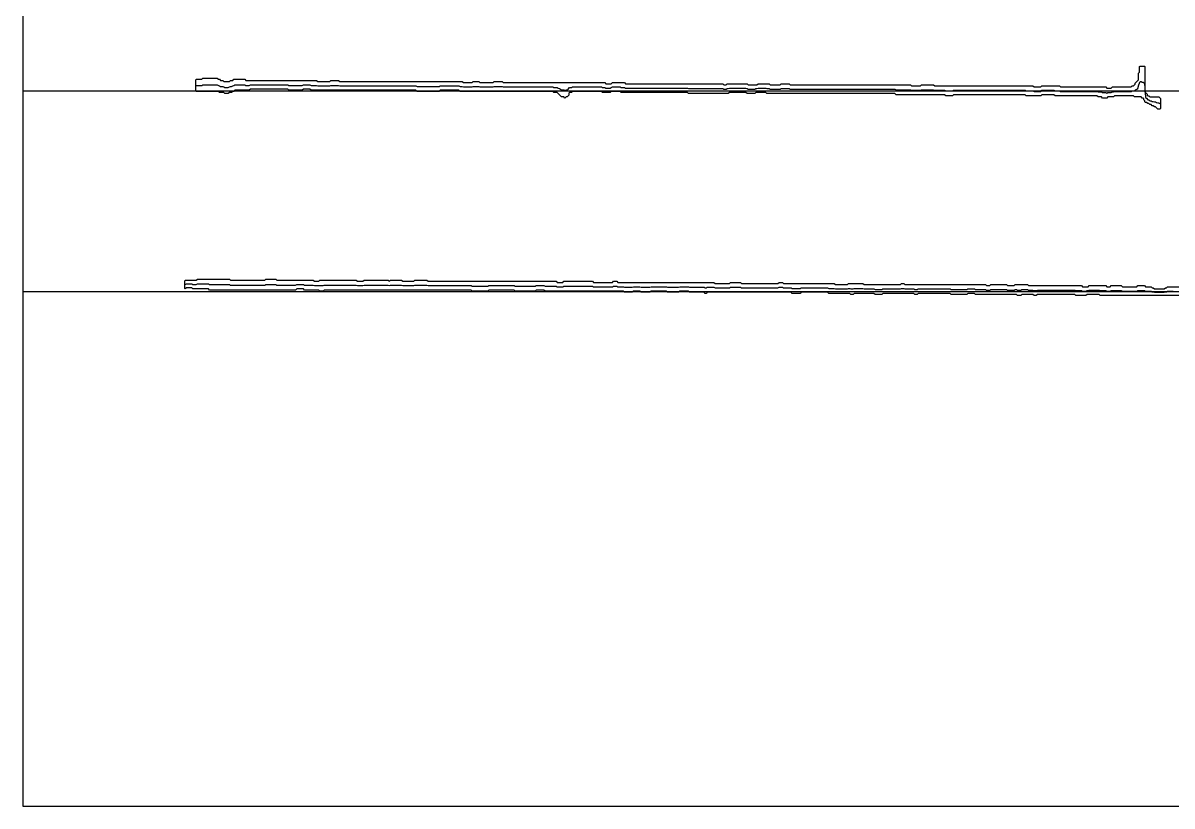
# Model space of a CAD drawing. Extents: x 0 to 57.2, y 0 to 39.6.
# Drawn here: x 0 to 29.05, y 0 to 19.8 of the extents above; entities that cross this region are included whole.
import ezdxf

# ---------------------------------------------------------------- set-up
doc = ezdxf.new("R2010")
doc.units = 13
for name, color, linetype in [('DESIGN_SCAN_PATH', 5, 'Continuous'), ('SEM_FRAME', 8, 'Continuous'), ('SEM_OBSERVED_CENTERLINES', 3, 'Continuous'), ('SEM_OBSERVED_CONTOURS', 2, 'Continuous')]:
    doc.layers.add(name, color=color, linetype=linetype)

msp = doc.modelspace()

# ---------------------------------------------------------------- linework, layer by layer
at = {"layer": 'DESIGN_SCAN_PATH'}
for points in [[(0, 18.08568), (50, 18.08568)], [(50, 13.00606), (0, 13.00606)]]:
    msp.add_lwpolyline(points, dxfattribs=at)
at = {"layer": 'SEM_FRAME'}
msp.add_lwpolyline([(0, 0), (57.15968, 0), (57.15968, 39.60429), (0, 39.60429)], close=True, dxfattribs=at)
at = {"layer": 'SEM_OBSERVED_CENTERLINES'}
for points in [[(4.38187, 18.22523), (4.40978, 18.22523), (4.43769, 18.22523), (4.4656, 18.22523), (4.49351, 18.22523), (4.52142, 18.22523), (4.54933, 18.239185), (4.57724, 18.239185), (4.60515, 18.239185), (4.63306, 18.239185), (4.66097, 18.239185), (4.68888, 18.239185), (4.71679, 18.239185), (4.7447, 18.239185), (4.77261, 18.239185), (4.80052, 18.239185), (4.82843, 18.239185), (4.85634, 18.239185), (4.88425, 18.239185), (4.91216, 18.239185), (4.94007, 18.22523), (4.96798, 18.211275), (4.99589, 18.19732), (5.0238, 18.19732), (5.05171, 18.19732), (5.07962, 18.183365), (5.10753, 18.16941), (5.13544, 18.16941), (5.16335, 18.16941), (5.19126, 18.16941), (5.21917, 18.183365), (5.24708, 18.19732), (5.27499, 18.19732), (5.3029, 18.211275), (5.33081, 18.22523), (5.35872, 18.239185), (5.38663, 18.239185), (5.41454, 18.239185), (5.44245, 18.239185), (5.47036, 18.239185), (5.49827, 18.239185), (5.52618, 18.239185), (5.55409, 18.239185), (5.582, 18.239185), (5.60991, 18.239185), (5.63782, 18.22523), (5.66573, 18.22523), (5.69364, 18.22523), (5.72155, 18.22523), (5.74946, 18.239185), (5.77737, 18.239185), (5.80528, 18.239185), (5.83319, 18.239185), (5.8611, 18.239185), (5.88901, 18.239185), (5.91692, 18.239185), (5.94483, 18.239185), (5.97274, 18.239185), (6.00065, 18.239185), (6.02856, 18.239185), (6.05647, 18.239185), (6.08438, 18.239185), (6.11229, 18.239185), (6.1402, 18.239185), (6.16811, 18.239185), (6.19602, 18.239185), (6.22393, 18.239185), (6.25184, 18.239185), (6.27975, 18.239185), (6.30766, 18.239185), (6.33557, 18.239185), (6.36348, 18.239185), (6.39139, 18.239185), (6.4193, 18.239185), (6.44721, 18.239185), (6.47512, 18.239185), (6.50303, 18.239185), (6.53094, 18.239185), (6.55885, 18.239185), (6.58676, 18.239185), (6.61467, 18.239185), (6.64258, 18.239185), (6.67049, 18.239185), (6.6984, 18.239185), (6.72631, 18.22523), (6.75422, 18.22523), (6.78213, 18.22523), (6.81004, 18.22523), (6.83795, 18.22523), (6.86586, 18.22523), (6.89377, 18.22523), (6.92168, 18.22523), (6.94959, 18.22523), (6.9775, 18.22523), (7.00541, 18.22523), (7.03332, 18.22523), (7.06123, 18.22523), (7.08914, 18.239185), (7.11705, 18.239185), (7.14496, 18.239185), (7.17287, 18.239185), (7.20078, 18.239185), (7.22869, 18.239185), (7.2566, 18.239185), (7.28451, 18.22523), (7.31242, 18.22523), (7.34033, 18.22523), (7.36824, 18.22523), (7.39615, 18.22523), (7.42406, 18.22523), (7.45197, 18.211275), (7.47988, 18.211275), (7.50779, 18.211275), (7.5357, 18.211275), (7.56361, 18.211275), (7.59152, 18.211275), (7.61943, 18.211275), (7.64734, 18.211275), (7.67525, 18.211275), (7.70316, 18.211275), (7.73107, 18.211275), (7.75898, 18.211275), (7.78689, 18.22523), (7.8148, 18.22523), (7.84271, 18.22523), (7.87062, 18.22523), (7.89853, 18.22523), (7.92644, 18.22523), (7.95435, 18.22523), (7.98226, 18.22523), (8.01017, 18.211275), (8.03808, 18.211275), (8.06599, 18.211275), (8.0939, 18.211275), (8.12181, 18.211275), (8.14972, 18.211275), (8.17763, 18.211275), (8.20554, 18.211275), (8.23345, 18.211275), (8.26136, 18.211275), (8.28927, 18.211275), (8.31718, 18.211275), (8.34509, 18.211275), (8.373, 18.211275), (8.40091, 18.211275), (8.42882, 18.211275), (8.45673, 18.211275), (8.48464, 18.211275), (8.51255, 18.211275), (8.54046, 18.211275), (8.56837, 18.211275), (8.59628, 18.211275), (8.62419, 18.211275), (8.6521, 18.211275), (8.68001, 18.211275), (8.70792, 18.211275), (8.73583, 18.211275), (8.76374, 18.211275), (8.79165, 18.211275), (8.81956, 18.211275), (8.84747, 18.211275), (8.87538, 18.211275), (8.90329, 18.211275), (8.9312, 18.211275), (8.95911, 18.211275), (8.98702, 18.211275), (9.01493, 18.211275), (9.04284, 18.211275), (9.07075, 18.211275), (9.09866, 18.211275), (9.12657, 18.211275), (9.15448, 18.211275), (9.18239, 18.211275), (9.2103, 18.211275), (9.23821, 18.211275), (9.26612, 18.211275), (9.29403, 18.211275), (9.32194, 18.211275), (9.34985, 18.211275), (9.37776, 18.211275), (9.40567, 18.211275), (9.43358, 18.211275), (9.46149, 18.211275), (9.4894, 18.211275), (9.51731, 18.211275), (9.54522, 18.211275), (9.57313, 18.211275), (9.60104, 18.211275), (9.62895, 18.211275), (9.65686, 18.211275), (9.68477, 18.211275), (9.71268, 18.211275), (9.74059, 18.211275), (9.7685, 18.211275), (9.79641, 18.211275), (9.82432, 18.211275), (9.85223, 18.211275), (9.88014, 18.211275), (9.90805, 18.211275), (9.93596, 18.211275), (9.96387, 18.19732), (9.99178, 18.19732), (10.01969, 18.19732), (10.0476, 18.19732), (10.07551, 18.19732), (10.10342, 18.19732), (10.13133, 18.19732), (10.15924, 18.19732), (10.18715, 18.19732), (10.21506, 18.19732), (10.24297, 18.19732), (10.27088, 18.19732), (10.29879, 18.19732), (10.3267, 18.19732), (10.35461, 18.19732), (10.38252, 18.19732), (10.41043, 18.19732), (10.43834, 18.19732), (10.46625, 18.19732), (10.49416, 18.19732), (10.52207, 18.19732), (10.54998, 18.211275), (10.57789, 18.211275), (10.6058, 18.211275), (10.63371, 18.211275), (10.66162, 18.211275), (10.68953, 18.211275), (10.71744, 18.211275), (10.74535, 18.211275), (10.77326, 18.211275), (10.80117, 18.211275), (10.82908, 18.211275), (10.85699, 18.211275), (10.8849, 18.211275), (10.91281, 18.211275), (10.94072, 18.211275), (10.96863, 18.211275), (10.99654, 18.211275), (11.02445, 18.211275), (11.05236, 18.19732), (11.08027, 18.19732), (11.10818, 18.19732), (11.13609, 18.183365), (11.164, 18.183365), (11.19191, 18.183365), (11.21982, 18.183365), (11.24773, 18.183365), (11.27564, 18.183365), (11.30355, 18.183365), (11.33146, 18.183365), (11.35937, 18.183365), (11.38728, 18.19732), (11.41519, 18.19732), (11.4431, 18.19732), (11.47101, 18.19732), (11.49892, 18.19732), (11.52683, 18.19732), (11.55474, 18.183365), (11.58265, 18.183365), (11.61056, 18.183365), (11.63847, 18.183365), (11.66638, 18.183365), (11.69429, 18.183365), (11.7222, 18.183365), (11.75011, 18.183365), (11.77802, 18.183365), (11.80593, 18.183365), (11.83384, 18.183365), (11.86175, 18.183365), (11.88966, 18.183365), (11.91757, 18.19732), (11.94548, 18.19732), (11.97339, 18.19732), (12.0013, 18.19732), (12.02921, 18.19732), (12.05712, 18.19732), (12.08503, 18.19732), (12.11294, 18.19732), (12.14085, 18.183365), (12.16876, 18.183365), (12.19667, 18.183365), (12.22458, 18.183365), (12.25249, 18.183365), (12.2804, 18.183365), (12.30831, 18.183365), (12.33622, 18.183365), (12.36413, 18.183365), (12.39204, 18.183365), (12.41995, 18.183365), (12.44786, 18.183365), (12.47577, 18.183365), (12.50368, 18.183365), (12.53159, 18.183365), (12.5595, 18.183365), (12.58741, 18.183365), (12.61532, 18.183365), (12.64323, 18.183365), (12.67114, 18.183365), (12.69905, 18.183365), (12.72696, 18.183365), (12.75487, 18.183365), (12.78278, 18.183365), (12.81069, 18.183365), (12.8386, 18.183365), (12.86651, 18.183365), (12.89442, 18.183365), (12.92233, 18.183365), (12.95024, 18.183365), (12.97815, 18.183365), (13.00606, 18.183365), (13.03397, 18.183365), (13.06188, 18.183365), (13.08979, 18.183365), (13.1177, 18.183365), (13.14561, 18.183365), (13.17352, 18.183365), (13.20143, 18.183365), (13.22934, 18.183365), (13.25725, 18.183365), (13.28516, 18.183365), (13.31307, 18.183365), (13.34098, 18.183365), (13.36889, 18.183365), (13.3968, 18.183365), (13.42471, 18.16941), (13.45262, 18.16941), (13.48053, 18.16941), (13.50844, 18.16941), (13.53635, 18.155455), (13.56426, 18.1415), (13.59217, 18.127545), (13.62008, 18.11359), (13.64799, 18.11359), (13.6759, 18.11359), (13.70381, 18.099635), (13.73172, 18.11359), (13.75963, 18.11359), (13.78754, 18.127545), (13.81545, 18.16941), (13.84336, 18.16941), (13.87127, 18.16941), (13.89918, 18.183365), (13.92709, 18.183365), (13.955, 18.183365), (13.98291, 18.183365), (14.01082, 18.183365), (14.03873, 18.183365), (14.06664, 18.183365), (14.09455, 18.183365), (14.12246, 18.183365), (14.15037, 18.183365), (14.17828, 18.183365), (14.20619, 18.183365), (14.2341, 18.183365), (14.26201, 18.183365), (14.28992, 18.183365), (14.31783, 18.183365), (14.34574, 18.183365), (14.37365, 18.183365), (14.40156, 18.183365), (14.42947, 18.183365), (14.45738, 18.183365), (14.48529, 18.183365), (14.5132, 18.183365), (14.54111, 18.183365), (14.56902, 18.183365), (14.59693, 18.183365), (14.62484, 18.183365), (14.65275, 18.16941), (14.68066, 18.16941), (14.70857, 18.16941), (14.73648, 18.155455), (14.76439, 18.155455), (14.7923, 18.155455), (14.82021, 18.155455), (14.84812, 18.155455), (14.87603, 18.16941), (14.90394, 18.183365), (14.93185, 18.183365), (14.95976, 18.183365), (14.98767, 18.183365), (15.01558, 18.183365), (15.04349, 18.183365), (15.0714, 18.183365), (15.09931, 18.183365), (15.12722, 18.16941), (15.15513, 18.16941), (15.18304, 18.16941), (15.21095, 18.16941), (15.23886, 18.155455), (15.26677, 18.155455), (15.29468, 18.155455), (15.32259, 18.155455), (15.3505, 18.155455), (15.37841, 18.155455), (15.40632, 18.155455), (15.43423, 18.155455), (15.46214, 18.155455), (15.49005, 18.155455), (15.51796, 18.155455), (15.54587, 18.155455), (15.57378, 18.155455), (15.60169, 18.155455), (15.6296, 18.155455), (15.65751, 18.155455), (15.68542, 18.155455), (15.71333, 18.155455), (15.74124, 18.155455), (15.76915, 18.155455), (15.79706, 18.155455), (15.82497, 18.155455), (15.85288, 18.155455), (15.88079, 18.155455), (15.9087, 18.155455), (15.93661, 18.155455), (15.96452, 18.155455), (15.99243, 18.155455), (16.02034, 18.155455), (16.04825, 18.155455), (16.07616, 18.155455), (16.10407, 18.155455), (16.13198, 18.155455), (16.15989, 18.155455), (16.1878, 18.155455), (16.21571, 18.155455), (16.24362, 18.155455), (16.27153, 18.155455), (16.29944, 18.155455), (16.32735, 18.155455), (16.35526, 18.155455), (16.38317, 18.155455), (16.41108, 18.155455), (16.43899, 18.155455), (16.4669, 18.155455), (16.49481, 18.155455), (16.52272, 18.155455), (16.55063, 18.155455), (16.57854, 18.155455), (16.60645, 18.155455), (16.63436, 18.155455), (16.66227, 18.155455), (16.69018, 18.155455), (16.71809, 18.155455), (16.746, 18.155455), (16.77391, 18.155455), (16.80182, 18.155455), (16.82973, 18.1415), (16.85764, 18.1415), (16.88555, 18.1415), (16.91346, 18.1415), (16.94137, 18.1415), (16.96928, 18.1415), (16.99719, 18.1415), (17.0251, 18.1415), (17.05301, 18.1415), (17.08092, 18.1415), (17.10883, 18.1415), (17.13674, 18.1415), (17.16465, 18.1415), (17.19256, 18.1415), (17.22047, 18.1415), (17.24838, 18.1415), (17.27629, 18.1415), (17.3042, 18.1415), (17.33211, 18.1415), (17.36002, 18.1415), (17.38793, 18.1415), (17.41584, 18.1415), (17.44375, 18.1415), (17.47166, 18.1415), (17.49957, 18.1415), (17.52748, 18.1415), (17.55539, 18.1415), (17.5833, 18.1415), (17.61121, 18.1415), (17.63912, 18.1415), (17.66703, 18.1415), (17.69494, 18.1415), (17.72285, 18.127545), (17.75076, 18.127545), (17.77867, 18.127545), (17.80658, 18.1415), (17.83449, 18.1415), (17.8624, 18.155455), (17.89031, 18.155455), (17.91822, 18.155455), (17.94613, 18.155455), (17.97404, 18.155455), (18.00195, 18.155455), (18.02986, 18.155455), (18.05777, 18.155455), (18.08568, 18.155455), (18.11359, 18.155455), (18.1415, 18.155455), (18.16941, 18.155455), (18.19732, 18.155455), (18.22523, 18.155455), (18.25314, 18.155455), (18.28105, 18.155455), (18.30896, 18.1415), (18.33687, 18.127545), (18.36478, 18.127545), (18.39269, 18.127545), (18.4206, 18.127545), (18.44851, 18.127545), (18.47642, 18.127545), (18.50433, 18.127545), (18.53224, 18.1415), (18.56015, 18.1415), (18.58806, 18.155455), (18.61597, 18.155455), (18.64388, 18.155455), (18.67179, 18.155455), (18.6997, 18.155455), (18.72761, 18.155455), (18.75552, 18.155455), (18.78343, 18.155455), (18.81134, 18.1415), (18.83925, 18.1415), (18.86716, 18.1415), (18.89507, 18.127545), (18.92298, 18.127545), (18.95089, 18.127545), (18.9788, 18.127545), (19.00671, 18.127545), (19.03462, 18.127545), (19.06253, 18.127545), (19.09044, 18.127545), (19.11835, 18.127545), (19.14626, 18.127545), (19.17417, 18.1415), (19.20208, 18.1415), (19.22999, 18.1415), (19.2579, 18.1415), (19.28581, 18.1415), (19.31372, 18.1415), (19.34163, 18.1415), (19.36954, 18.1415), (19.39745, 18.127545), (19.42536, 18.127545), (19.45327, 18.127545), (19.48118, 18.127545), (19.50909, 18.127545), (19.537, 18.127545), (19.56491, 18.127545), (19.59282, 18.127545), (19.62073, 18.127545), (19.64864, 18.127545), (19.67655, 18.127545), (19.70446, 18.127545), (19.73237, 18.127545), (19.76028, 18.127545), (19.78819, 18.127545), (19.8161, 18.127545), (19.84401, 18.127545), (19.87192, 18.127545), (19.89983, 18.127545), (19.92774, 18.127545), (19.95565, 18.127545), (19.98356, 18.127545), (20.01147, 18.127545), (20.03938, 18.127545), (20.06729, 18.127545), (20.0952, 18.127545), (20.12311, 18.127545), (20.15102, 18.127545), (20.17893, 18.127545), (20.20684, 18.127545), (20.23475, 18.127545), (20.26266, 18.127545), (20.29057, 18.127545), (20.31848, 18.127545), (20.34639, 18.127545), (20.3743, 18.127545), (20.40221, 18.127545), (20.43012, 18.127545), (20.45803, 18.127545), (20.48594, 18.127545), (20.51385, 18.127545), (20.54176, 18.127545), (20.56967, 18.127545), (20.59758, 18.127545), (20.62549, 18.127545), (20.6534, 18.127545), (20.68131, 18.127545), (20.70922, 18.127545), (20.73713, 18.127545), (20.76504, 18.127545), (20.79295, 18.127545), (20.82086, 18.127545), (20.84877, 18.127545), (20.87668, 18.127545), (20.90459, 18.127545), (20.9325, 18.127545), (20.96041, 18.127545), (20.98832, 18.127545), (21.01623, 18.127545), (21.04414, 18.127545), (21.07205, 18.127545), (21.09996, 18.127545), (21.12787, 18.127545), (21.15578, 18.127545), (21.18369, 18.127545), (21.2116, 18.127545), (21.23951, 18.127545), (21.26742, 18.127545), (21.29533, 18.127545), (21.32324, 18.127545), (21.35115, 18.127545), (21.37906, 18.127545), (21.40697, 18.127545), (21.43488, 18.127545), (21.46279, 18.127545), (21.4907, 18.127545), (21.51861, 18.127545), (21.54652, 18.127545), (21.57443, 18.127545), (21.60234, 18.127545), (21.63025, 18.127545), (21.65816, 18.127545), (21.68607, 18.127545), (21.71398, 18.127545), (21.74189, 18.127545), (21.7698, 18.127545), (21.79771, 18.127545), (21.82562, 18.127545), (21.85353, 18.127545), (21.88144, 18.127545), (21.90935, 18.127545), (21.93726, 18.127545), (21.96517, 18.127545), (21.99308, 18.127545), (22.02099, 18.127545), (22.0489, 18.127545), (22.07681, 18.11359), (22.10472, 18.11359), (22.13263, 18.11359), (22.16054, 18.11359), (22.18845, 18.11359), (22.21636, 18.11359), (22.24427, 18.11359), (22.27218, 18.11359), (22.30009, 18.11359), (22.328, 18.11359), (22.35591, 18.11359), (22.38382, 18.11359), (22.41173, 18.11359), (22.43964, 18.11359), (22.46755, 18.099635), (22.49546, 18.099635), (22.52337, 18.099635), (22.55128, 18.099635), (22.57919, 18.099635), (22.6071, 18.099635), (22.63501, 18.099635), (22.66292, 18.099635), (22.69083, 18.099635), (22.71874, 18.11359), (22.74665, 18.11359), (22.77456, 18.11359), (22.80247, 18.11359), (22.83038, 18.11359), (22.85829, 18.11359), (22.8862, 18.11359), (22.91411, 18.11359), (22.94202, 18.11359), (22.96993, 18.11359), (22.99784, 18.11359), (23.02575, 18.11359), (23.05366, 18.099635), (23.08157, 18.099635), (23.10948, 18.099635), (23.13739, 18.099635), (23.1653, 18.099635), (23.19321, 18.099635), (23.22112, 18.099635), (23.24903, 18.099635), (23.27694, 18.099635), (23.30485, 18.099635), (23.33276, 18.08568), (23.36067, 18.08568), (23.38858, 18.08568), (23.41649, 18.08568), (23.4444, 18.08568), (23.47231, 18.08568), (23.50022, 18.08568), (23.52813, 18.099635), (23.55604, 18.099635), (23.58395, 18.099635), (23.61186, 18.099635), (23.63977, 18.099635), (23.66768, 18.099635), (23.69559, 18.099635), (23.7235, 18.099635), (23.75141, 18.099635), (23.77932, 18.099635), (23.80723, 18.099635), (23.83514, 18.099635), (23.86305, 18.099635), (23.89096, 18.099635), (23.91887, 18.099635), (23.94678, 18.099635), (23.97469, 18.099635), (24.0026, 18.099635), (24.03051, 18.099635), (24.05842, 18.099635), (24.08633, 18.099635), (24.11424, 18.099635), (24.14215, 18.099635), (24.17006, 18.099635), (24.19797, 18.099635), (24.22588, 18.099635), (24.25379, 18.099635), (24.2817, 18.099635), (24.30961, 18.099635), (24.33752, 18.099635), (24.36543, 18.099635), (24.39334, 18.099635), (24.42125, 18.099635), (24.44916, 18.099635), (24.47707, 18.099635), (24.50498, 18.099635), (24.53289, 18.099635), (24.5608, 18.099635), (24.58871, 18.099635), (24.61662, 18.099635), (24.64453, 18.099635), (24.67244, 18.099635), (24.70035, 18.099635), (24.72826, 18.099635), (24.75617, 18.099635), (24.78408, 18.099635), (24.81199, 18.099635), (24.8399, 18.099635), (24.86781, 18.099635), (24.89572, 18.099635), (24.92363, 18.099635), (24.95154, 18.099635), (24.97945, 18.099635), (25.00736, 18.099635), (25.03527, 18.099635), (25.06318, 18.099635), (25.09109, 18.099635), (25.119, 18.099635), (25.14691, 18.099635), (25.17482, 18.099635), (25.20273, 18.099635), (25.23064, 18.099635), (25.25855, 18.099635), (25.28646, 18.099635), (25.31437, 18.099635), (25.34228, 18.099635), (25.37019, 18.08568), (25.3981, 18.08568), (25.42601, 18.08568), (25.45392, 18.08568), (25.48183, 18.08568), (25.50974, 18.08568), (25.53765, 18.08568), (25.56556, 18.071725), (25.59347, 18.071725), (25.62138, 18.071725), (25.64929, 18.071725), (25.6772, 18.071725), (25.70511, 18.071725), (25.73302, 18.071725), (25.76093, 18.099635), (25.78884, 18.099635), (25.81675, 18.099635), (25.84466, 18.099635), (25.87257, 18.099635), (25.90048, 18.099635), (25.92839, 18.099635), (25.9563, 18.099635), (25.98421, 18.099635), (26.01212, 18.099635), (26.04003, 18.099635), (26.06794, 18.099635), (26.09585, 18.08568), (26.12376, 18.08568), (26.15167, 18.08568), (26.17958, 18.08568), (26.20749, 18.08568), (26.2354, 18.071725), (26.26331, 18.071725), (26.29122, 18.071725), (26.31913, 18.071725), (26.34704, 18.071725), (26.37495, 18.071725), (26.40286, 18.071725), (26.43077, 18.071725), (26.45868, 18.071725), (26.48659, 18.071725), (26.5145, 18.071725), (26.54241, 18.071725), (26.57032, 18.071725), (26.59823, 18.071725), (26.62614, 18.071725), (26.65405, 18.071725), (26.68196, 18.071725), (26.70987, 18.071725), (26.73778, 18.071725), (26.76569, 18.071725), (26.7936, 18.071725), (26.82151, 18.071725), (26.84942, 18.071725), (26.87733, 18.071725), (26.90524, 18.071725), (26.93315, 18.071725), (26.96106, 18.071725), (26.98897, 18.071725), (27.01688, 18.071725), (27.04479, 18.071725), (27.0727, 18.071725), (27.10061, 18.071725), (27.12852, 18.071725), (27.15643, 18.071725), (27.18434, 18.05777), (27.21225, 18.05777), (27.24016, 18.05777), (27.26807, 18.05777), (27.29598, 18.043815), (27.32389, 18.043815), (27.3518, 18.043815), (27.37971, 18.043815), (27.40762, 18.02986), (27.43553, 18.043815), (27.46344, 18.043815), (27.49135, 18.043815), (27.51926, 18.043815), (27.54717, 18.05777), (27.57508, 18.05777), (27.60299, 18.071725), (27.6309, 18.071725), (27.65881, 18.071725), (27.68672, 18.071725), (27.71463, 18.071725), (27.74254, 18.071725), (27.77045, 18.071725), (27.79836, 18.071725), (27.82627, 18.071725), (27.85418, 18.071725), (27.88209, 18.071725), (27.91, 18.071725), (27.93791, 18.071725), (27.96582, 18.071725), (27.99373, 18.071725), (28.02164, 18.071725), (28.04955, 18.08568), (28.07746, 18.08568), (28.10537, 18.08568), (28.13328, 18.11359), (28.16119, 18.127545), (28.1891, 18.1415), (28.21701, 18.239185), (28.24492, 18.322915), (28.27283, 18.322915), (28.30074, 18.30896), (28.32865, 18.30896), (28.35656, 18.28105), (28.38447, 17.91822), (28.41238, 17.904265), (28.44029, 17.8624), (28.4682, 17.8624), (28.49611, 17.83449), (28.52402, 17.83449), (28.55193, 17.820535), (28.57984, 17.820535), (28.60775, 17.80658), (28.63566, 17.80658), (28.66357, 17.792625), (28.69148, 17.77867), (28.71939, 17.77867), (28.7473, 17.764715)], [(4.10277, 13.187475), (4.13068, 13.20143), (4.15859, 13.20143), (4.1865, 13.20143), (4.21441, 13.20143), (4.24232, 13.20143), (4.27023, 13.20143), (4.29814, 13.187475), (4.32605, 13.187475), (4.35396, 13.187475), (4.38187, 13.187475), (4.40978, 13.20143), (4.43769, 13.20143), (4.4656, 13.20143), (4.49351, 13.20143), (4.52142, 13.20143), (4.54933, 13.20143), (4.57724, 13.20143), (4.60515, 13.20143), (4.63306, 13.20143), (4.66097, 13.20143), (4.68888, 13.20143), (4.71679, 13.187475), (4.7447, 13.187475), (4.77261, 13.187475), (4.80052, 13.187475), (4.82843, 13.187475), (4.85634, 13.187475), (4.88425, 13.187475), (4.91216, 13.187475), (4.94007, 13.187475), (4.96798, 13.187475), (4.99589, 13.187475), (5.0238, 13.187475), (5.05171, 13.187475), (5.07962, 13.187475), (5.10753, 13.187475), (5.13544, 13.187475), (5.16335, 13.187475), (5.19126, 13.187475), (5.21917, 13.187475), (5.24708, 13.17352), (5.27499, 13.17352), (5.3029, 13.17352), (5.33081, 13.17352), (5.35872, 13.17352), (5.38663, 13.17352), (5.41454, 13.17352), (5.44245, 13.17352), (5.47036, 13.17352), (5.49827, 13.17352), (5.52618, 13.17352), (5.55409, 13.17352), (5.582, 13.17352), (5.60991, 13.17352), (5.63782, 13.17352), (5.66573, 13.17352), (5.69364, 13.17352), (5.72155, 13.17352), (5.74946, 13.17352), (5.77737, 13.17352), (5.80528, 13.17352), (5.83319, 13.17352), (5.8611, 13.17352), (5.88901, 13.17352), (5.91692, 13.17352), (5.94483, 13.17352), (5.97274, 13.17352), (6.00065, 13.17352), (6.02856, 13.17352), (6.05647, 13.17352), (6.08438, 13.17352), (6.11229, 13.17352), (6.1402, 13.187475), (6.16811, 13.187475), (6.19602, 13.187475), (6.22393, 13.187475), (6.25184, 13.187475), (6.27975, 13.187475), (6.30766, 13.187475), (6.33557, 13.187475), (6.36348, 13.187475), (6.39139, 13.187475), (6.4193, 13.17352), (6.44721, 13.17352), (6.47512, 13.17352), (6.50303, 13.17352), (6.53094, 13.17352), (6.55885, 13.17352), (6.58676, 13.17352), (6.61467, 13.17352), (6.64258, 13.17352), (6.67049, 13.17352), (6.6984, 13.17352), (6.72631, 13.17352), (6.75422, 13.17352), (6.78213, 13.17352), (6.81004, 13.17352), (6.83795, 13.17352), (6.86586, 13.17352), (6.89377, 13.17352), (6.92168, 13.187475), (6.94959, 13.187475), (6.9775, 13.187475), (7.00541, 13.187475), (7.03332, 13.187475), (7.06123, 13.187475), (7.08914, 13.187475), (7.11705, 13.17352), (7.14496, 13.17352), (7.17287, 13.17352), (7.20078, 13.17352), (7.22869, 13.17352), (7.2566, 13.17352), (7.28451, 13.17352), (7.31242, 13.17352), (7.34033, 13.17352), (7.36824, 13.159565), (7.39615, 13.159565), (7.42406, 13.159565), (7.45197, 13.159565), (7.47988, 13.159565), (7.50779, 13.159565), (7.5357, 13.159565), (7.56361, 13.159565), (7.59152, 13.159565), (7.61943, 13.17352), (7.64734, 13.17352), (7.67525, 13.17352), (7.70316, 13.17352), (7.73107, 13.17352), (7.75898, 13.17352), (7.78689, 13.17352), (7.8148, 13.17352), (7.84271, 13.17352), (7.87062, 13.17352), (7.89853, 13.17352), (7.92644, 13.17352), (7.95435, 13.17352), (7.98226, 13.17352), (8.01017, 13.17352), (8.03808, 13.17352), (8.06599, 13.17352), (8.0939, 13.17352), (8.12181, 13.17352), (8.14972, 13.17352), (8.17763, 13.17352), (8.20554, 13.17352), (8.23345, 13.17352), (8.26136, 13.17352), (8.28927, 13.17352), (8.31718, 13.17352), (8.34509, 13.17352), (8.373, 13.17352), (8.40091, 13.17352), (8.42882, 13.17352), (8.45673, 13.159565), (8.48464, 13.159565), (8.51255, 13.159565), (8.54046, 13.159565), (8.56837, 13.159565), (8.59628, 13.159565), (8.62419, 13.17352), (8.6521, 13.17352), (8.68001, 13.17352), (8.70792, 13.17352), (8.73583, 13.17352), (8.76374, 13.17352), (8.79165, 13.17352), (8.81956, 13.17352), (8.84747, 13.17352), (8.87538, 13.17352), (8.90329, 13.17352), (8.9312, 13.17352), (8.95911, 13.17352), (8.98702, 13.17352), (9.01493, 13.17352), (9.04284, 13.17352), (9.07075, 13.17352), (9.09866, 13.17352), (9.12657, 13.17352), (9.15448, 13.17352), (9.18239, 13.17352), (9.2103, 13.17352), (9.23821, 13.17352), (9.26612, 13.159565), (9.29403, 13.17352), (9.32194, 13.17352), (9.34985, 13.17352), (9.37776, 13.17352), (9.40567, 13.17352), (9.43358, 13.17352), (9.46149, 13.17352), (9.4894, 13.17352), (9.51731, 13.17352), (9.54522, 13.17352), (9.57313, 13.17352), (9.60104, 13.159565), (9.62895, 13.159565), (9.65686, 13.159565), (9.68477, 13.159565), (9.71268, 13.159565), (9.74059, 13.159565), (9.7685, 13.159565), (9.79641, 13.159565), (9.82432, 13.159565), (9.85223, 13.159565), (9.88014, 13.159565), (9.90805, 13.17352), (9.93596, 13.17352), (9.96387, 13.17352), (9.99178, 13.17352), (10.01969, 13.17352), (10.0476, 13.17352), (10.07551, 13.17352), (10.10342, 13.17352), (10.13133, 13.17352), (10.15924, 13.17352), (10.18715, 13.17352), (10.21506, 13.17352), (10.24297, 13.159565), (10.27088, 13.159565), (10.29879, 13.159565), (10.3267, 13.159565), (10.35461, 13.159565), (10.38252, 13.159565), (10.41043, 13.159565), (10.43834, 13.159565), (10.46625, 13.159565), (10.49416, 13.159565), (10.52207, 13.159565), (10.54998, 13.159565), (10.57789, 13.159565), (10.6058, 13.159565), (10.63371, 13.159565), (10.66162, 13.159565), (10.68953, 13.159565), (10.71744, 13.159565), (10.74535, 13.159565), (10.77326, 13.159565), (10.80117, 13.159565), (10.82908, 13.159565), (10.85699, 13.159565), (10.8849, 13.159565), (10.91281, 13.159565), (10.94072, 13.159565), (10.96863, 13.159565), (10.99654, 13.159565), (11.02445, 13.159565), (11.05236, 13.159565), (11.08027, 13.159565), (11.10818, 13.159565), (11.13609, 13.159565), (11.164, 13.159565), (11.19191, 13.159565), (11.21982, 13.159565), (11.24773, 13.159565), (11.27564, 13.159565), (11.30355, 13.159565), (11.33146, 13.159565), (11.35937, 13.14561), (11.38728, 13.14561), (11.41519, 13.14561), (11.4431, 13.14561), (11.47101, 13.14561), (11.49892, 13.14561), (11.52683, 13.14561), (11.55474, 13.14561), (11.58265, 13.14561), (11.61056, 13.14561), (11.63847, 13.14561), (11.66638, 13.14561), (11.69429, 13.14561), (11.7222, 13.14561), (11.75011, 13.14561), (11.77802, 13.159565), (11.80593, 13.159565), (11.83384, 13.159565), (11.86175, 13.159565), (11.88966, 13.159565), (11.91757, 13.159565), (11.94548, 13.159565), (11.97339, 13.159565), (12.0013, 13.159565), (12.02921, 13.159565), (12.05712, 13.159565), (12.08503, 13.159565), (12.11294, 13.159565), (12.14085, 13.159565), (12.16876, 13.159565), (12.19667, 13.159565), (12.22458, 13.159565), (12.25249, 13.159565), (12.2804, 13.159565), (12.30831, 13.159565), (12.33622, 13.159565), (12.36413, 13.159565), (12.39204, 13.159565), (12.41995, 13.159565), (12.44786, 13.14561), (12.47577, 13.14561), (12.50368, 13.14561), (12.53159, 13.14561), (12.5595, 13.14561), (12.58741, 13.14561), (12.61532, 13.14561), (12.64323, 13.14561), (12.67114, 13.14561), (12.69905, 13.14561), (12.72696, 13.14561), (12.75487, 13.14561), (12.78278, 13.14561), (12.81069, 13.14561), (12.8386, 13.14561), (12.86651, 13.14561), (12.89442, 13.14561), (12.92233, 13.14561), (12.95024, 13.14561), (12.97815, 13.159565), (13.00606, 13.159565), (13.03397, 13.159565), (13.06188, 13.159565), (13.08979, 13.159565), (13.1177, 13.159565), (13.14561, 13.159565), (13.17352, 13.159565), (13.20143, 13.14561), (13.22934, 13.14561), (13.25725, 13.14561), (13.28516, 13.14561), (13.31307, 13.14561), (13.34098, 13.14561), (13.36889, 13.14561), (13.3968, 13.14561), (13.42471, 13.14561), (13.45262, 13.14561), (13.48053, 13.14561), (13.50844, 13.131655), (13.53635, 13.131655), (13.56426, 13.131655), (13.59217, 13.131655), (13.62008, 13.131655), (13.64799, 13.131655), (13.6759, 13.14561), (13.70381, 13.14561), (13.73172, 13.14561), (13.75963, 13.14561), (13.78754, 13.14561), (13.81545, 13.14561), (13.84336, 13.14561), (13.87127, 13.14561), (13.89918, 13.14561), (13.92709, 13.14561), (13.955, 13.14561), (13.98291, 13.14561), (14.01082, 13.14561), (14.03873, 13.14561), (14.06664, 13.14561), (14.09455, 13.14561), (14.12246, 13.14561), (14.15037, 13.14561), (14.17828, 13.14561), (14.20619, 13.14561), (14.2341, 13.14561), (14.26201, 13.14561), (14.28992, 13.14561), (14.31783, 13.14561), (14.34574, 13.14561), (14.37365, 13.14561), (14.40156, 13.14561), (14.42947, 13.131655), (14.45738, 13.131655), (14.48529, 13.131655), (14.5132, 13.131655), (14.54111, 13.131655), (14.56902, 13.131655), (14.59693, 13.131655), (14.62484, 13.131655), (14.65275, 13.131655), (14.68066, 13.131655), (14.70857, 13.131655), (14.73648, 13.131655), (14.76439, 13.131655), (14.7923, 13.131655), (14.82021, 13.131655), (14.84812, 13.131655), (14.87603, 13.131655), (14.90394, 13.131655), (14.93185, 13.14561), (14.95976, 13.14561), (14.98767, 13.14561), (15.01558, 13.14561), (15.04349, 13.131655), (15.0714, 13.131655), (15.09931, 13.131655), (15.12722, 13.131655), (15.15513, 13.131655), (15.18304, 13.131655), (15.21095, 13.1177), (15.23886, 13.1177), (15.26677, 13.1177), (15.29468, 13.1177), (15.32259, 13.1177), (15.3505, 13.1177), (15.37841, 13.1177), (15.40632, 13.1177), (15.43423, 13.131655), (15.46214, 13.131655), (15.49005, 13.131655), (15.51796, 13.131655), (15.54587, 13.131655), (15.57378, 13.131655), (15.60169, 13.131655), (15.6296, 13.1177), (15.65751, 13.1177), (15.68542, 13.1177), (15.71333, 13.1177), (15.74124, 13.1177), (15.76915, 13.1177), (15.79706, 13.1177), (15.82497, 13.1177), (15.85288, 13.1177), (15.88079, 13.131655), (15.9087, 13.131655), (15.93661, 13.131655), (15.96452, 13.131655), (15.99243, 13.131655), (16.02034, 13.131655), (16.04825, 13.131655), (16.07616, 13.131655), (16.10407, 13.131655), (16.13198, 13.131655), (16.15989, 13.131655), (16.1878, 13.131655), (16.21571, 13.131655), (16.24362, 13.131655), (16.27153, 13.131655), (16.29944, 13.1177), (16.32735, 13.1177), (16.35526, 13.1177), (16.38317, 13.1177), (16.41108, 13.1177), (16.43899, 13.1177), (16.4669, 13.1177), (16.49481, 13.1177), (16.52272, 13.1177), (16.55063, 13.1177), (16.57854, 13.1177), (16.60645, 13.131655), (16.63436, 13.131655), (16.66227, 13.131655), (16.69018, 13.131655), (16.71809, 13.131655), (16.746, 13.131655), (16.77391, 13.131655), (16.80182, 13.131655), (16.82973, 13.131655), (16.85764, 13.1177), (16.88555, 13.1177), (16.91346, 13.1177), (16.94137, 13.1177), (16.96928, 13.1177), (16.99719, 13.1177), (17.0251, 13.1177), (17.05301, 13.1177), (17.08092, 13.1177), (17.10883, 13.1177), (17.13674, 13.1177), (17.16465, 13.1177), (17.19256, 13.1177), (17.22047, 13.1177), (17.24838, 13.103745), (17.27629, 13.103745), (17.3042, 13.1177), (17.33211, 13.1177), (17.36002, 13.1177), (17.38793, 13.1177), (17.41584, 13.1177), (17.44375, 13.1177), (17.47166, 13.1177), (17.49957, 13.103745), (17.52748, 13.103745), (17.55539, 13.103745), (17.5833, 13.103745), (17.61121, 13.103745), (17.63912, 13.103745), (17.66703, 13.103745), (17.69494, 13.103745), (17.72285, 13.103745), (17.75076, 13.103745), (17.77867, 13.103745), (17.80658, 13.103745), (17.83449, 13.103745), (17.8624, 13.103745), (17.89031, 13.1177), (17.91822, 13.1177), (17.94613, 13.1177), (17.97404, 13.1177), (18.00195, 13.1177), (18.02986, 13.1177), (18.05777, 13.1177), (18.08568, 13.1177), (18.11359, 13.1177), (18.1415, 13.1177), (18.16941, 13.103745), (18.19732, 13.103745), (18.22523, 13.103745), (18.25314, 13.103745), (18.28105, 13.103745), (18.30896, 13.103745), (18.33687, 13.103745), (18.36478, 13.103745), (18.39269, 13.103745), (18.4206, 13.103745), (18.44851, 13.103745), (18.47642, 13.103745), (18.50433, 13.103745), (18.53224, 13.103745), (18.56015, 13.103745), (18.58806, 13.103745), (18.61597, 13.103745), (18.64388, 13.103745), (18.67179, 13.103745), (18.6997, 13.103745), (18.72761, 13.103745), (18.75552, 13.103745), (18.78343, 13.103745), (18.81134, 13.103745), (18.83925, 13.103745), (18.86716, 13.103745), (18.89507, 13.103745), (18.92298, 13.103745), (18.95089, 13.103745), (18.9788, 13.103745), (19.00671, 13.103745), (19.03462, 13.103745), (19.06253, 13.103745), (19.09044, 13.103745), (19.11835, 13.1177), (19.14626, 13.1177), (19.17417, 13.1177), (19.20208, 13.1177), (19.22999, 13.103745), (19.2579, 13.103745), (19.28581, 13.103745), (19.31372, 13.103745), (19.34163, 13.103745), (19.36954, 13.103745), (19.39745, 13.103745), (19.42536, 13.103745), (19.45327, 13.08979), (19.48118, 13.08979), (19.50909, 13.08979), (19.537, 13.08979), (19.56491, 13.08979), (19.59282, 13.08979), (19.62073, 13.08979), (19.64864, 13.08979), (19.67655, 13.103745), (19.70446, 13.103745), (19.73237, 13.103745), (19.76028, 13.103745), (19.78819, 13.103745), (19.8161, 13.103745), (19.84401, 13.103745), (19.87192, 13.103745), (19.89983, 13.103745), (19.92774, 13.103745), (19.95565, 13.103745), (19.98356, 13.103745), (20.01147, 13.103745), (20.03938, 13.103745), (20.06729, 13.103745), (20.0952, 13.103745), (20.12311, 13.103745), (20.15102, 13.103745), (20.17893, 13.103745), (20.20684, 13.103745), (20.23475, 13.103745), (20.26266, 13.103745), (20.29057, 13.103745), (20.31848, 13.103745), (20.34639, 13.103745), (20.3743, 13.08979), (20.40221, 13.08979), (20.43012, 13.08979), (20.45803, 13.08979), (20.48594, 13.08979), (20.51385, 13.08979), (20.54176, 13.075835), (20.56967, 13.075835), (20.59758, 13.075835), (20.62549, 13.075835), (20.6534, 13.075835), (20.68131, 13.075835), (20.70922, 13.075835), (20.73713, 13.075835), (20.76504, 13.075835), (20.79295, 13.075835), (20.82086, 13.075835), (20.84877, 13.075835), (20.87668, 13.08979), (20.90459, 13.08979), (20.9325, 13.075835), (20.96041, 13.075835), (20.98832, 13.075835), (21.01623, 13.08979), (21.04414, 13.08979), (21.07205, 13.08979), (21.09996, 13.08979), (21.12787, 13.08979), (21.15578, 13.08979), (21.18369, 13.08979), (21.2116, 13.08979), (21.23951, 13.08979), (21.26742, 13.075835), (21.29533, 13.075835), (21.32324, 13.075835), (21.35115, 13.075835), (21.37906, 13.075835), (21.40697, 13.075835), (21.43488, 13.075835), (21.46279, 13.075835), (21.4907, 13.075835), (21.51861, 13.075835), (21.54652, 13.06188), (21.57443, 13.06188), (21.60234, 13.06188), (21.63025, 13.06188), (21.65816, 13.06188), (21.68607, 13.06188), (21.71398, 13.06188), (21.74189, 13.075835), (21.7698, 13.075835), (21.79771, 13.075835), (21.82562, 13.075835), (21.85353, 13.075835), (21.88144, 13.075835), (21.90935, 13.075835), (21.93726, 13.075835), (21.96517, 13.075835), (21.99308, 13.075835), (22.02099, 13.075835), (22.0489, 13.075835), (22.07681, 13.075835), (22.10472, 13.075835), (22.13263, 13.075835), (22.16054, 13.075835), (22.18845, 13.075835), (22.21636, 13.08979), (22.24427, 13.08979), (22.27218, 13.08979), (22.30009, 13.075835), (22.328, 13.075835), (22.35591, 13.075835), (22.38382, 13.075835), (22.41173, 13.075835), (22.43964, 13.075835), (22.46755, 13.075835), (22.49546, 13.075835), (22.52337, 13.075835), (22.55128, 13.06188), (22.57919, 13.06188), (22.6071, 13.06188), (22.63501, 13.075835), (22.66292, 13.075835), (22.69083, 13.075835), (22.71874, 13.075835), (22.74665, 13.075835), (22.77456, 13.075835), (22.80247, 13.075835), (22.83038, 13.075835), (22.85829, 13.075835), (22.8862, 13.075835), (22.91411, 13.075835), (22.94202, 13.075835), (22.96993, 13.075835), (22.99784, 13.075835), (23.02575, 13.075835), (23.05366, 13.075835), (23.08157, 13.075835), (23.10948, 13.075835), (23.13739, 13.075835), (23.1653, 13.075835), (23.19321, 13.075835), (23.22112, 13.075835), (23.24903, 13.075835), (23.27694, 13.075835), (23.30485, 13.075835), (23.33276, 13.075835), (23.36067, 13.075835), (23.38858, 13.075835), (23.41649, 13.075835), (23.4444, 13.075835), (23.47231, 13.06188), (23.50022, 13.06188), (23.52813, 13.06188), (23.55604, 13.06188), (23.58395, 13.06188), (23.61186, 13.06188), (23.63977, 13.06188), (23.66768, 13.06188), (23.69559, 13.06188), (23.7235, 13.06188), (23.75141, 13.06188), (23.77932, 13.06188), (23.80723, 13.06188), (23.83514, 13.06188), (23.86305, 13.06188), (23.89096, 13.075835), (23.91887, 13.075835), (23.94678, 13.075835), (23.97469, 13.075835), (24.0026, 13.075835), (24.03051, 13.075835), (24.05842, 13.075835), (24.08633, 13.06188), (24.11424, 13.06188), (24.14215, 13.06188), (24.17006, 13.06188), (24.19797, 13.06188), (24.22588, 13.06188), (24.25379, 13.06188), (24.2817, 13.06188), (24.30961, 13.06188), (24.33752, 13.06188), (24.36543, 13.047925), (24.39334, 13.047925), (24.42125, 13.047925), (24.44916, 13.047925), (24.47707, 13.06188), (24.50498, 13.06188), (24.53289, 13.06188), (24.5608, 13.06188), (24.58871, 13.06188), (24.61662, 13.06188), (24.64453, 13.06188), (24.67244, 13.06188), (24.70035, 13.06188), (24.72826, 13.06188), (24.75617, 13.06188), (24.78408, 13.06188), (24.81199, 13.06188), (24.8399, 13.06188), (24.86781, 13.06188), (24.89572, 13.047925), (24.92363, 13.047925), (24.95154, 13.047925), (24.97945, 13.047925), (25.00736, 13.047925), (25.03527, 13.047925), (25.06318, 13.047925), (25.09109, 13.06188), (25.119, 13.06188), (25.14691, 13.047925), (25.17482, 13.047925), (25.20273, 13.047925), (25.23064, 13.047925), (25.25855, 13.06188), (25.28646, 13.06188), (25.31437, 13.06188), (25.34228, 13.06188), (25.37019, 13.06188), (25.3981, 13.06188), (25.42601, 13.047925), (25.45392, 13.047925), (25.48183, 13.047925), (25.50974, 13.047925), (25.53765, 13.047925), (25.56556, 13.03397), (25.59347, 13.03397), (25.62138, 13.03397), (25.64929, 13.047925), (25.6772, 13.047925), (25.70511, 13.047925), (25.73302, 13.047925), (25.76093, 13.047925), (25.78884, 13.047925), (25.81675, 13.047925), (25.84466, 13.047925), (25.87257, 13.047925), (25.90048, 13.047925), (25.92839, 13.047925), (25.9563, 13.047925), (25.98421, 13.047925), (26.01212, 13.047925), (26.04003, 13.047925), (26.06794, 13.047925), (26.09585, 13.047925), (26.12376, 13.047925), (26.15167, 13.047925), (26.17958, 13.047925), (26.20749, 13.047925), (26.2354, 13.047925), (26.26331, 13.047925), (26.29122, 13.047925), (26.31913, 13.047925), (26.34704, 13.047925), (26.37495, 13.047925), (26.40286, 13.047925), (26.43077, 13.047925), (26.45868, 13.047925), (26.48659, 13.047925), (26.5145, 13.047925), (26.54241, 13.047925), (26.57032, 13.047925), (26.59823, 13.047925), (26.62614, 13.03397), (26.65405, 13.03397), (26.68196, 13.03397), (26.70987, 13.03397), (26.73778, 13.03397), (26.76569, 13.03397), (26.7936, 13.020015), (26.82151, 13.020015), (26.84942, 13.020015), (26.87733, 13.020015), (26.90524, 13.03397), (26.93315, 13.03397), (26.96106, 13.047925), (26.98897, 13.047925), (27.01688, 13.047925), (27.04479, 13.047925), (27.0727, 13.047925), (27.10061, 13.047925), (27.12852, 13.047925), (27.15643, 13.047925), (27.18434, 13.047925), (27.21225, 13.047925), (27.24016, 13.03397), (27.26807, 13.03397), (27.29598, 13.03397), (27.32389, 13.03397), (27.3518, 13.03397), (27.37971, 13.03397), (27.40762, 13.020015), (27.43553, 13.020015), (27.46344, 13.020015), (27.49135, 13.020015), (27.51926, 13.03397), (27.54717, 13.03397), (27.57508, 13.03397), (27.60299, 13.03397), (27.6309, 13.03397), (27.65881, 13.03397), (27.68672, 13.03397), (27.71463, 13.03397), (27.74254, 13.03397), (27.77045, 13.03397), (27.79836, 13.020015), (27.82627, 13.020015), (27.85418, 13.020015), (27.88209, 13.020015), (27.91, 13.020015), (27.93791, 13.020015), (27.96582, 13.020015), (27.99373, 13.020015), (28.02164, 13.020015), (28.04955, 13.020015), (28.07746, 13.020015), (28.10537, 13.020015), (28.13328, 13.020015), (28.16119, 13.020015), (28.1891, 13.03397), (28.21701, 13.03397), (28.24492, 13.03397), (28.27283, 13.03397), (28.30074, 13.03397), (28.32865, 13.03397), (28.35656, 13.03397), (28.38447, 13.020015), (28.41238, 13.020015), (28.44029, 13.020015), (28.4682, 13.020015), (28.49611, 13.020015), (28.52402, 13.020015), (28.55193, 13.00606), (28.57984, 13.00606), (28.60775, 12.992105), (28.63566, 12.992105), (28.66357, 12.992105), (28.69148, 12.992105), (28.71939, 12.992105), (28.7473, 12.992105), (28.77521, 12.992105), (28.80312, 12.992105), (28.83103, 12.992105), (28.85894, 12.992105), (28.88685, 13.00606), (28.91476, 13.00606), (28.94267, 13.020015), (28.97058, 13.020015), (28.99849, 13.020015), (29.0264, 13.020015), (29.05431, 13.020015), (29.08222, 13.020015)]]:
    msp.add_lwpolyline(points, dxfattribs=at)
at = {"layer": 'SEM_OBSERVED_CONTOURS'}
msp.add_lwpolyline([(28.7473, 17.625165), (28.69148, 17.625165), (28.63566, 17.680985), (28.60775, 17.680985), (28.57984, 17.708895), (28.55193, 17.708895), (28.52402, 17.736805), (28.49611, 17.736805), (28.4682, 17.764715), (28.44029, 17.764715), (28.41238, 17.792625), (28.38447, 17.792625), (28.370515, 17.80658), (28.370515, 17.83449), (28.342605, 17.8624), (28.342605, 17.89031), (28.32865, 17.904265), (28.30074, 17.904265), (28.27283, 17.932175), (28.10537, 17.932175), (28.07746, 17.960085), (27.60299, 17.960085), (27.57508, 17.932175), (27.43553, 17.932175), (27.40762, 17.904265), (27.29598, 17.904265), (27.26807, 17.932175), (27.18434, 17.932175), (27.15643, 17.960085), (26.09585, 17.960085), (26.06794, 17.987995), (25.76093, 17.987995), (25.73302, 17.960085), (25.37019, 17.960085), (25.34228, 17.987995), (23.52813, 17.987995), (23.50022, 17.960085), (23.33276, 17.960085), (23.30485, 17.987995), (22.07681, 17.987995), (22.0489, 18.015905), (18.81134, 18.015905), (18.78343, 18.043815), (18.53224, 18.043815), (18.50433, 18.015905), (18.30896, 18.015905), (18.28105, 18.043815), (17.8624, 18.043815), (17.83449, 18.015905), (16.82973, 18.015905), (16.80182, 18.043815), (15.12722, 18.043815), (15.09931, 18.071725), (14.87603, 18.071725), (14.84812, 18.043815), (14.65275, 18.043815), (14.62484, 18.071725), (13.89918, 18.071725), (13.87127, 18.043815), (13.81545, 18.043815), (13.801495, 18.02986), (13.801495, 17.97404), (13.75963, 17.932175), (13.73172, 17.932175), (13.70381, 17.904265), (13.6759, 17.932175), (13.62008, 17.932175), (13.50844, 18.043815), (13.42471, 18.043815), (13.3968, 18.071725), (11.05236, 18.071725), (11.02445, 18.099635), (10.54998, 18.099635), (10.52207, 18.071725), (9.96387, 18.071725), (9.93596, 18.099635), (7.28451, 18.099635), (7.2566, 18.127545), (7.08914, 18.127545), (7.06123, 18.099635), (6.72631, 18.099635), (6.6984, 18.127545), (5.74946, 18.127545), (5.72155, 18.099635), (5.35872, 18.099635), (5.33081, 18.071725), (5.3029, 18.071725), (5.27499, 18.043815), (5.21917, 18.043815), (5.19126, 18.015905), (5.10753, 18.015905), (5.07962, 18.043815), (4.96798, 18.043815), (4.94007, 18.071725), (4.38187, 18.071725), (4.367915, 18.08568), (4.367915, 18.36478), (4.38187, 18.378735), (4.52142, 18.378735), (4.54933, 18.406645), (4.91216, 18.406645), (4.94007, 18.378735), (4.96798, 18.378735), (4.99589, 18.350825), (5.05171, 18.350825), (5.07962, 18.322915), (5.21917, 18.322915), (5.24708, 18.350825), (5.3029, 18.350825), (5.33081, 18.378735), (5.60991, 18.378735), (5.63782, 18.350825), (7.42406, 18.350825), (7.45197, 18.322915), (7.75898, 18.322915), (7.78689, 18.350825), (7.98226, 18.350825), (8.01017, 18.322915), (11.10818, 18.322915), (11.13609, 18.295005), (11.35937, 18.295005), (11.38728, 18.322915), (11.52683, 18.322915), (11.55474, 18.295005), (11.88966, 18.295005), (11.91757, 18.322915), (12.11294, 18.322915), (12.14085, 18.295005), (14.70857, 18.295005), (14.73648, 18.267095), (14.87603, 18.267095), (14.90394, 18.295005), (15.21095, 18.295005), (15.23886, 18.267095), (17.69494, 18.267095), (17.72285, 18.239185), (17.77867, 18.239185), (17.80658, 18.267095), (18.30896, 18.267095), (18.33687, 18.239185), (18.56015, 18.239185), (18.58806, 18.267095), (18.86716, 18.267095), (18.89507, 18.239185), (19.14626, 18.239185), (19.17417, 18.267095), (19.36954, 18.267095), (19.39745, 18.239185), (22.43964, 18.239185), (22.46755, 18.211275), (22.69083, 18.211275), (22.71874, 18.239185), (23.02575, 18.239185), (23.05366, 18.211275), (25.53765, 18.211275), (25.56556, 18.183365), (25.73302, 18.183365), (25.76093, 18.211275), (26.20749, 18.211275), (26.2354, 18.183365), (27.37971, 18.183365), (27.40762, 18.155455), (27.51926, 18.155455), (27.54717, 18.183365), (28.02164, 18.183365), (28.04955, 18.211275), (28.07746, 18.211275), (28.119325, 18.25314), (28.119325, 18.28105), (28.203055, 18.36478), (28.203055, 18.53224), (28.230965, 18.56015), (28.230965, 18.6997), (28.24492, 18.713655), (28.35656, 18.713655), (28.370515, 18.6997), (28.370515, 18.05777), (28.426335, 18.00195), (28.426335, 17.97404), (28.44029, 17.960085), (28.4682, 17.960085), (28.49611, 17.932175), (28.71939, 17.932175), (28.761255, 17.89031), (28.761255, 17.63912)], close=True, dxfattribs=at)
msp.add_lwpolyline([(29.55669, 12.908375), (27.24016, 12.908375), (27.21225, 12.936285), (26.90524, 12.936285), (26.87733, 12.908375), (26.62614, 12.908375), (26.59823, 12.936285), (25.64929, 12.936285), (25.62138, 12.908375), (25.56556, 12.908375), (25.53765, 12.936285), (25.25855, 12.936285), (25.23064, 12.908375), (25.14691, 12.908375), (25.119, 12.936285), (24.08633, 12.936285), (24.05842, 12.964195), (23.89096, 12.964195), (23.86305, 12.936285), (23.47231, 12.936285), (23.4444, 12.964195), (22.63501, 12.964195), (22.6071, 12.936285), (22.55128, 12.936285), (22.52337, 12.964195), (21.74189, 12.964195), (21.71398, 12.936285), (21.54652, 12.936285), (21.51861, 12.964195), (21.01623, 12.964195), (20.98832, 12.936285), (20.9325, 12.936285), (20.90459, 12.964195), (20.3743, 12.964195), (20.34639, 12.992105), (19.67655, 12.992105), (19.64864, 12.964195), (19.45327, 12.964195), (19.42536, 12.992105), (17.3042, 12.992105), (17.27629, 12.964195), (17.24838, 12.964195), (17.22047, 12.992105), (16.85764, 12.992105), (16.82973, 13.020015), (16.60645, 13.020015), (16.57854, 12.992105), (16.29944, 12.992105), (16.27153, 13.020015), (15.88079, 13.020015), (15.85288, 12.992105), (15.6296, 12.992105), (15.60169, 13.020015), (15.43423, 13.020015), (15.40632, 12.992105), (15.21095, 12.992105), (15.18304, 13.020015), (13.20143, 13.020015), (13.17352, 13.047925), (12.97815, 13.047925), (12.95024, 13.020015), (12.44786, 13.020015), (12.41995, 13.047925), (11.77802, 13.047925), (11.75011, 13.020015), (11.35937, 13.020015), (11.33146, 13.047925), (7.61943, 13.047925), (7.59152, 13.020015), (7.50779, 13.020015), (7.47988, 13.047925), (7.11705, 13.047925), (7.08914, 13.075835), (6.92168, 13.075835), (6.89377, 13.047925), (4.71679, 13.047925), (4.68888, 13.075835), (4.29814, 13.075835), (4.27023, 13.103745), (4.13068, 13.103745), (4.10277, 13.075835), (4.088815, 13.08979), (4.088815, 13.28516), (4.10277, 13.299115), (4.38187, 13.299115), (4.40978, 13.327025), (5.21917, 13.327025), (5.24708, 13.299115), (6.11229, 13.299115), (6.1402, 13.327025), (6.39139, 13.327025), (6.4193, 13.299115), (7.34033, 13.299115), (7.36824, 13.271205), (7.47988, 13.271205), (7.50779, 13.299115), (8.42882, 13.299115), (8.45673, 13.271205), (8.59628, 13.271205), (8.62419, 13.299115), (9.23821, 13.299115), (9.26612, 13.271205), (9.29403, 13.299115), (9.57313, 13.299115), (9.60104, 13.271205), (9.88014, 13.271205), (9.90805, 13.299115), (10.21506, 13.299115), (10.24297, 13.271205), (13.48053, 13.271205), (13.50844, 13.243295), (13.64799, 13.243295), (13.6759, 13.271205), (14.40156, 13.271205), (14.42947, 13.243295), (14.90394, 13.243295), (14.93185, 13.271205), (15.01558, 13.271205), (15.04349, 13.243295), (17.47166, 13.243295), (17.49957, 13.215385), (17.8624, 13.215385), (17.89031, 13.243295), (18.1415, 13.243295), (18.16941, 13.215385), (19.09044, 13.215385), (19.11835, 13.243295), (19.20208, 13.243295), (19.22999, 13.215385), (20.51385, 13.215385), (20.54176, 13.187475), (20.84877, 13.187475), (20.87668, 13.215385), (21.23951, 13.215385), (21.26742, 13.187475), (22.18845, 13.187475), (22.21636, 13.215385), (22.27218, 13.215385), (22.30009, 13.187475), (24.33752, 13.187475), (24.36543, 13.159565), (24.44916, 13.159565), (24.47707, 13.187475), (24.86781, 13.187475), (24.89572, 13.159565), (25.06318, 13.159565), (25.09109, 13.187475), (25.3981, 13.187475), (25.42601, 13.159565), (26.76569, 13.159565), (26.7936, 13.131655), (26.93315, 13.131655), (26.96106, 13.159565), (27.37971, 13.159565), (27.40762, 13.131655), (27.49135, 13.131655), (27.51926, 13.159565), (27.77045, 13.159565), (27.79836, 13.131655), (28.16119, 13.131655), (28.1891, 13.159565), (28.35656, 13.159565), (28.38447, 13.131655), (28.52402, 13.131655), (28.55193, 13.103745), (28.57984, 13.103745), (28.60775, 13.075835), (28.85894, 13.075835), (28.88685, 13.103745), (28.91476, 13.103745), (28.94267, 13.131655), (29.64042, 13.131655)], dxfattribs=at)

doc.saveas('drawing.dxf')
